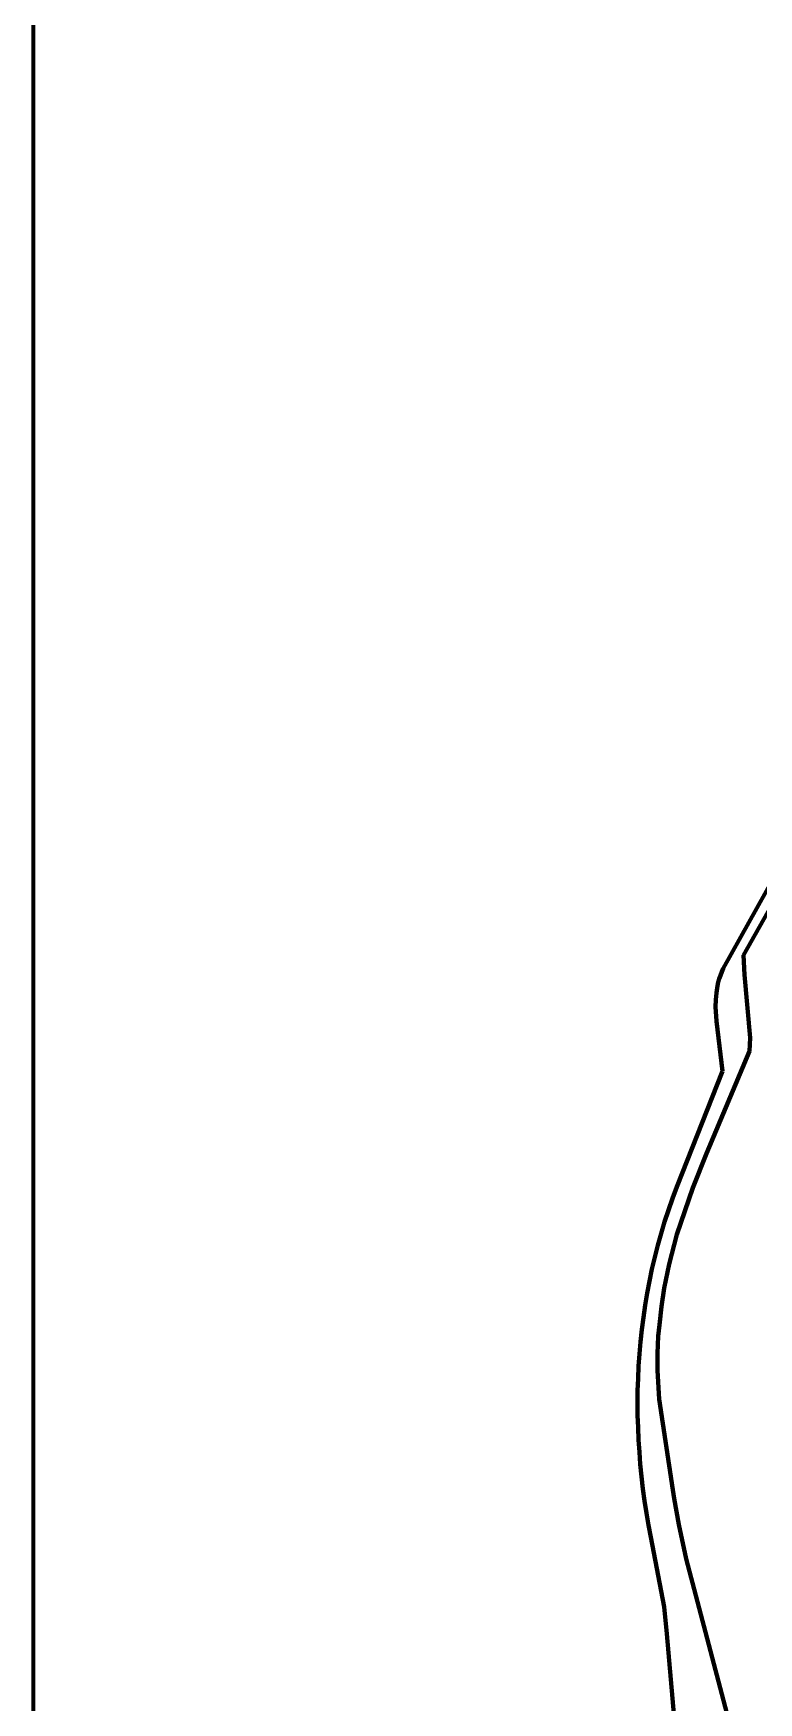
# Model space of a CAD drawing. Header units: millimetres. Extents: x 0 to 11.1, y 0 to 17.3.
# Drawn here: x 0 to 1.468, y 6.499 to 9.881 of the extents above; entities that cross this region are included whole.
import ezdxf

# ---------------------------------------------------------------- set-up
doc = ezdxf.new("R2010")
doc.units = ezdxf.units.MM
doc.layers.add('color#010101ff', color=7, linetype='CONTINUOUS', lineweight=100)
doc.layers.add('color#ffffffff', color=7, linetype='CONTINUOUS', lineweight=100)

msp = doc.modelspace()

# ---------------------------------------------------------------- linework, layer by layer
at = {"layer": 'color#010101ff'}
for p, q in [((1.6176, 8.3327), (1.4377, 8.0136)), ((1.397, 7.9864), (1.5723, 8.3022)), ((1.3939, 7.9796), (1.397, 7.9864)), ((1.4377, 8.0136), (1.44, 7.9736)), ((1.3829, 7.9376), (1.3852, 7.9518)), ((1.3852, 7.9518), (1.3868, 7.9588)), ((1.3868, 7.9588), (1.3888, 7.9658)), ((1.3888, 7.9658), (1.3912, 7.9727)), ((1.3912, 7.9727), (1.3939, 7.9796)), ((1.44, 7.9736), (1.4517, 7.846)), ((1.3815, 7.909), (1.3817, 7.9233)), ((1.3817, 7.9233), (1.3829, 7.9376)), ((1.3832, 7.8799), (1.3815, 7.909)), ((1.3952, 7.7785), (1.3832, 7.8799)), ((1.4499, 7.819), (1.3631, 7.6115)), ((1.4517, 7.846), (1.4499, 7.819)), ((1.3028, 7.5441), (1.3952, 7.7785)), ((1.3631, 7.6115), (1.3353, 7.5421)), ((1.2941, 7.5207), (1.3028, 7.5441)), ((1.3353, 7.5421), (1.3032, 7.4477)), ((1.2858, 7.4972), (1.2941, 7.5207)), ((1.2781, 7.4736), (1.2858, 7.4972)), ((1.2643, 7.4258), (1.2709, 7.4497)), ((1.2709, 7.4497), (1.2781, 7.4736)), ((1.3032, 7.4477), (1.2872, 7.3876)), ((1.2581, 7.4017), (1.2643, 7.4258)), ((1.2474, 7.3532), (1.2525, 7.3775)), ((1.2525, 7.3775), (1.2581, 7.4017)), ((1.2872, 7.3876), (1.2772, 7.3389)), ((1.2428, 7.3288), (1.2474, 7.3532)), ((1.2387, 7.3043), (1.2428, 7.3288)), ((1.2772, 7.3389), (1.2716, 7.3019)), ((1.232, 7.2551), (1.2351, 7.2797)), ((1.2351, 7.2797), (1.2387, 7.3043)), ((1.2716, 7.3019), (1.2677, 7.2647)), ((1.2293, 7.2304), (1.232, 7.2551)), ((1.2654, 7.2415), (1.2635, 7.2068)), ((1.2677, 7.2647), (1.2654, 7.2415)), ((1.2255, 7.1808), (1.2272, 7.2056)), ((1.2272, 7.2056), (1.2293, 7.2304)), ((1.2635, 7.2068), (1.2635, 7.1721)), ((1.2243, 7.156), (1.2255, 7.1808)), ((1.2635, 7.1721), (1.2668, 7.1142)), ((1.2236, 7.1311), (1.2243, 7.156)), ((1.2234, 7.1063), (1.2236, 7.1311)), ((1.2236, 7.0814), (1.2234, 7.1063)), ((1.2668, 7.1142), (1.2948, 6.9306)), ((1.2243, 7.0565), (1.2236, 7.0814)), ((1.2254, 7.0317), (1.2243, 7.0565)), ((1.227, 7.0068), (1.2254, 7.0317)), ((1.229, 6.982), (1.227, 7.0068)), ((1.2314, 6.9573), (1.229, 6.982)), ((1.2343, 6.9326), (1.2314, 6.9573)), ((1.2377, 6.9079), (1.2343, 6.9326)), ((1.2414, 6.8833), (1.2377, 6.9079)), ((1.2948, 6.9306), (1.2975, 6.913)), ((1.2975, 6.913), (1.3069, 6.8604)), ((1.2456, 6.8589), (1.2414, 6.8833)), ((1.2502, 6.8344), (1.2456, 6.8589)), ((1.2774, 6.6931), (1.2502, 6.8344)), ((1.3069, 6.8604), (1.3217, 6.7908)), ((1.3217, 6.7908), (1.4173, 6.4295)), ((1.2829, 6.6386), (1.2774, 6.6931)), ((1.3141, 6.2756), (1.2829, 6.6386))]:
    msp.add_line(p, q, dxfattribs=at)
at = {"layer": 'color#ffffffff'}
for p, q in [((0, 0), (0, 17.2917)), ((1.4377, 8.0136), (1.6176, 8.3327)), ((1.5723, 8.3022), (1.397, 7.9864)), ((1.397, 7.9864), (1.3939, 7.9796)), ((1.44, 7.9736), (1.4377, 8.0136)), ((1.3852, 7.9518), (1.3829, 7.9376)), ((1.3868, 7.9588), (1.3852, 7.9518)), ((1.3888, 7.9658), (1.3868, 7.9588)), ((1.3912, 7.9727), (1.3888, 7.9658)), ((1.3939, 7.9796), (1.3912, 7.9727)), ((1.4517, 7.846), (1.44, 7.9736)), ((1.3817, 7.9233), (1.3815, 7.909)), ((1.3829, 7.9376), (1.3817, 7.9233)), ((1.3815, 7.909), (1.3832, 7.8799)), ((1.3832, 7.8799), (1.3952, 7.7785)), ((1.3631, 7.6115), (1.4499, 7.819)), ((1.4499, 7.819), (1.4517, 7.846)), ((1.3952, 7.7785), (1.3028, 7.5441)), ((1.3353, 7.5421), (1.3631, 7.6115)), ((1.3028, 7.5441), (1.2941, 7.5207)), ((1.3032, 7.4477), (1.3353, 7.5421)), ((1.2941, 7.5207), (1.2858, 7.4972)), ((1.2858, 7.4972), (1.2781, 7.4736)), ((1.2709, 7.4497), (1.2643, 7.4258)), ((1.2781, 7.4736), (1.2709, 7.4497)), ((1.2872, 7.3876), (1.3032, 7.4477)), ((1.2643, 7.4258), (1.2581, 7.4017)), ((1.2525, 7.3775), (1.2474, 7.3532)), ((1.2581, 7.4017), (1.2525, 7.3775)), ((1.2772, 7.3389), (1.2872, 7.3876)), ((1.2474, 7.3532), (1.2428, 7.3288)), ((1.2428, 7.3288), (1.2387, 7.3043)), ((1.2716, 7.3019), (1.2772, 7.3389)), ((1.2351, 7.2797), (1.232, 7.2551)), ((1.2387, 7.3043), (1.2351, 7.2797)), ((1.2677, 7.2647), (1.2716, 7.3019)), ((1.232, 7.2551), (1.2293, 7.2304)), ((1.2635, 7.2068), (1.2654, 7.2415)), ((1.2654, 7.2415), (1.2677, 7.2647)), ((1.2272, 7.2056), (1.2255, 7.1808)), ((1.2293, 7.2304), (1.2272, 7.2056)), ((1.2635, 7.1721), (1.2635, 7.2068)), ((1.2255, 7.1808), (1.2243, 7.156)), ((1.2668, 7.1142), (1.2635, 7.1721)), ((1.2243, 7.156), (1.2236, 7.1311)), ((1.2236, 7.1311), (1.2234, 7.1063)), ((1.2234, 7.1063), (1.2236, 7.0814)), ((1.2948, 6.9306), (1.2668, 7.1142)), ((1.2236, 7.0814), (1.2243, 7.0565)), ((1.2243, 7.0565), (1.2254, 7.0317)), ((1.2254, 7.0317), (1.227, 7.0068)), ((1.227, 7.0068), (1.229, 6.982)), ((1.229, 6.982), (1.2314, 6.9573)), ((1.2314, 6.9573), (1.2343, 6.9326)), ((1.2343, 6.9326), (1.2377, 6.9079)), ((1.2377, 6.9079), (1.2414, 6.8833)), ((1.2975, 6.913), (1.2948, 6.9306)), ((1.3069, 6.8604), (1.2975, 6.913)), ((1.2414, 6.8833), (1.2456, 6.8589)), ((1.2456, 6.8589), (1.2502, 6.8344)), ((1.2502, 6.8344), (1.2774, 6.6931)), ((1.3217, 6.7908), (1.3069, 6.8604)), ((1.4173, 6.4295), (1.3217, 6.7908)), ((1.2774, 6.6931), (1.2829, 6.6386)), ((1.2829, 6.6386), (1.3141, 6.2756))]:
    msp.add_line(p, q, dxfattribs=at)

doc.saveas('drawing.dxf')
